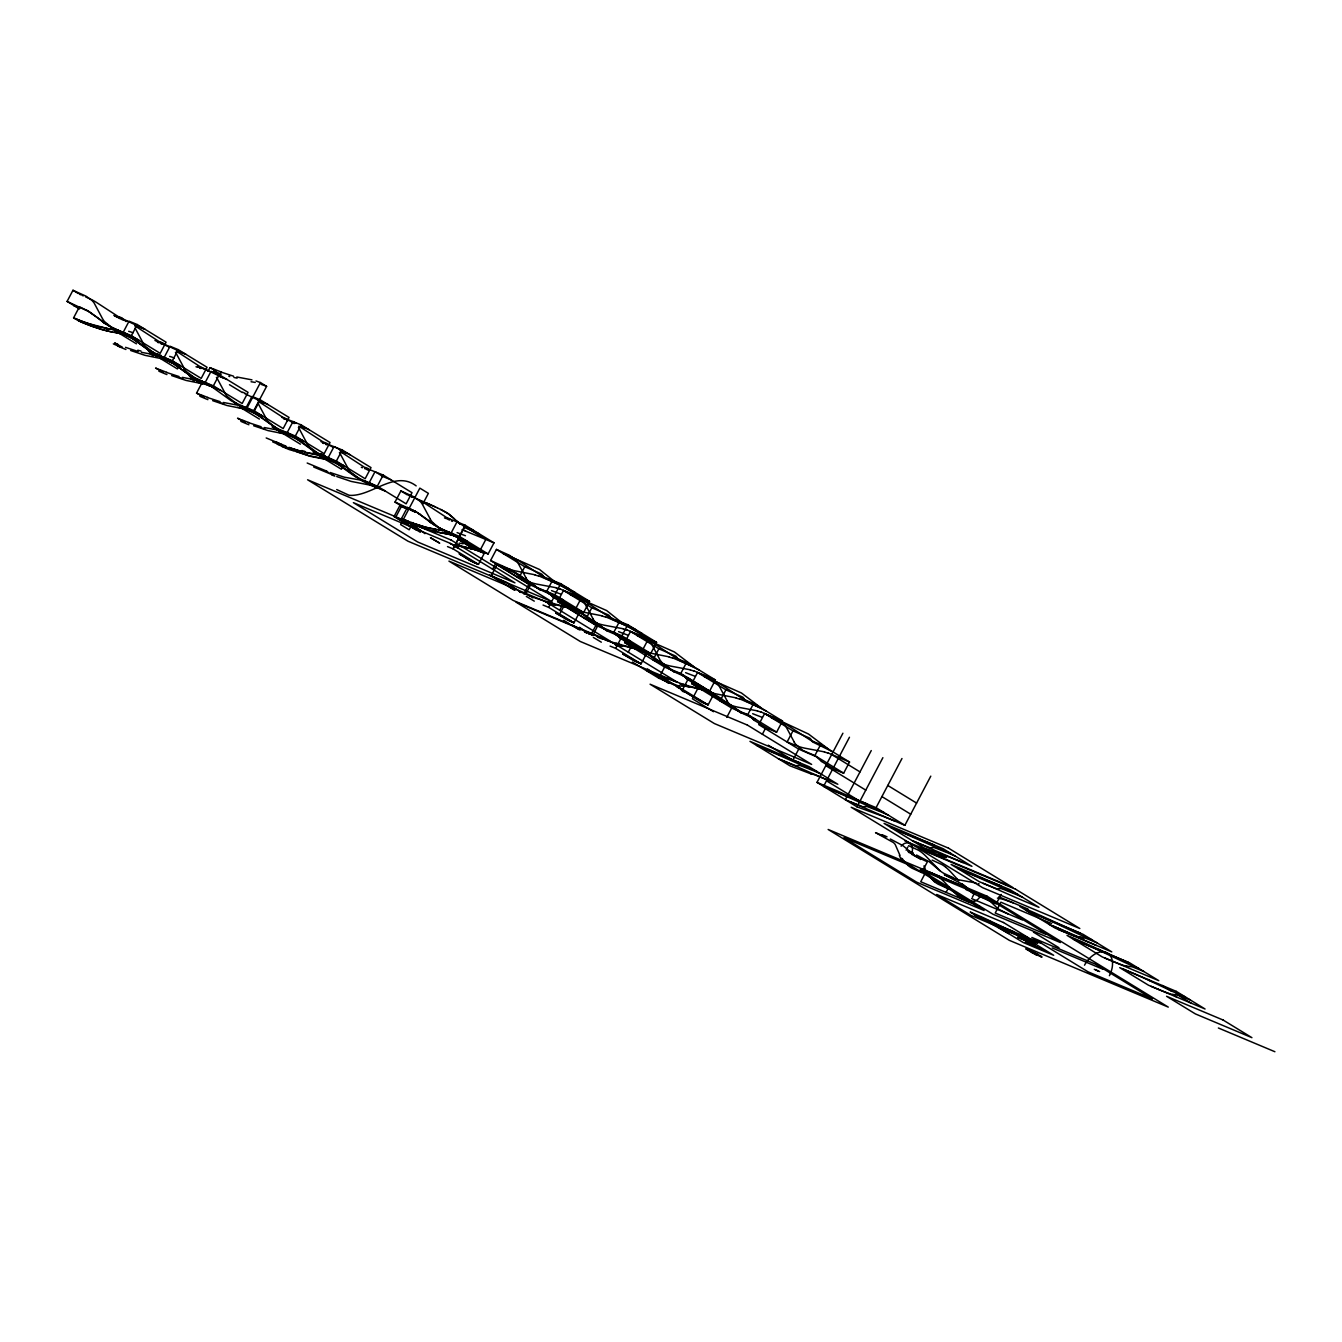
<?xml version="1.0" encoding="UTF-8"?>
<svg xmlns="http://www.w3.org/2000/svg" width="1342" height="1342" viewBox="0 0 1342 1342"><rect width="100%" height="100%" fill="white"/><g stroke="black" fill="none" stroke-linecap="round" stroke-linejoin="round"><path stroke-width="1.5" d="M79.497 308.995L67.1 301.396L72.971 290.275L86.022 296.163L91.927 300.423A32.309 20.734 -80.6 0 1 94.158 303.057L102.495 318.641A36.871 20.734 -85.8 0 0 104.408 321.51L111.923 327.633L124.018 332.799L121.954 332.011M79.262 321.208L73.592 317.869L79.43 306.798L86.71 310.304M123.212 332.296L129.067 321.174L137.253 324.546L166.072 342.193L160.201 353.315L131.382 335.685L123.212 332.296L139.199 340.465M131.382 335.685L137.253 324.546M164.194 357.391L170.065 346.253L178.234 349.641L207.054 367.272L201.199 378.394L172.38 360.763L164.194 357.391L180.197 365.544M172.38 360.763L178.234 349.641M179.375 365.209L177.412 368.916L159.715 358.079M204.336 397.333L196.553 393.122L201.35 384.03M208.077 371.281L209.989 367.641L213.428 369.067M205.192 382.47L211.046 371.348L219.232 374.72L248.052 392.35L242.181 403.489L213.361 385.842L205.192 382.47L219.937 390.119M213.361 385.842L219.232 374.72M246.173 407.549L252.044 396.427L260.214 399.799L289.033 417.446L283.179 428.568L254.359 410.937L246.173 407.549L260.935 415.198M212.64 400.654L227.033 405.519L243.724 408.857A109.658 71.025 -58.5 0 1 248.723 410.149L253.168 411.826L266.605 386.345L260.432 382.571L246.995 408.052L231.68 401.09L212.422 387.234M254.359 410.937L260.214 399.799M295.341 436.016L301.212 424.894L330.031 442.524L324.16 453.646L295.341 436.016L275.68 427.913L268.417 421.74M336.339 461.094L342.21 449.973L371.013 467.603L365.158 478.725L336.339 461.094L314.481 451.734L294.401 437.391M343.334 465.54L341.388 469.247L313.038 451.902L323.539 456.364M377.32 486.19L383.191 475.051L412.011 492.699L406.14 503.82L377.32 486.19L355.462 476.829L335.399 462.487M405.099 508.232L395.018 502.076L400.889 490.937L413.94 496.825L419.845 501.086A32.309 20.734 -80.6 0 1 422.076 503.736L430.413 519.304M415.852 529.838L394.062 516.519L399.933 505.397L414.007 510.899A83.288 39.287 -15.7 0 0 415.064 511.218M416.876 525.796L401.51 518.549L407.347 507.477L417.026 512.409M413.017 522.524L409.176 529.805L400.621 524.588L419.845 488.136L428.383 493.353L422.613 504.29M449.973 532.724L451.952 533.479L451.046 533.126L457.001 521.853L465.171 525.225L493.99 542.856L488.119 553.978L472.686 547.737A119.455 77.366 -58.5 0 1 471.092 547.016M448.798 532.086L459.316 536.347L465.171 525.225M466.446 558.289L470.891 560.956A113.449 73.474 -58.5 0 0 474.682 562.818L478.473 564.361L484.328 553.24L479.933 550.606L485.804 539.467L493.99 542.856M525.645 594.271L530.526 584.995L490.568 560.537L496.439 549.415L509.49 555.303L515.395 559.547M492.548 569.427L495.483 563.858L501.103 566.223M497.127 564.546L491.256 575.684L512.359 588.584M518.901 577.882L524.772 566.76L540.792 573.655A23.535 1.644 18.1 0 1 542.051 574.359L544.131 577.295M523.984 593.567L528.882 584.307L548.056 592.56L552.468 596.502M525.611 580.616L536.968 587.561L554.85 594.825L560.721 583.686L589.541 601.317L583.669 612.455L568.203 606.198A119.237 77.215 -58.5 0 1 566.609 605.46L553.877 597.676M543.04 605.057L548.61 607.339L554.481 596.217L559.715 598.364M591.453 634.85L592.828 635.454L597.576 626.026L557.618 601.568L563.489 590.446L572.48 594.321M559.597 610.442L562.516 604.89L568.152 607.255M560.268 612.992L564.177 605.577M504.173 567.532L516.771 573.47A66.412 31.604 61.7 0 1 519.539 575.097L538.662 588.953L554.481 596.217L579.878 611.7L574.007 622.822L570.216 621.279A113.449 73.474 -58.5 0 1 566.425 619.434L556.074 613.21M585.951 618.914L591.822 607.775L607.842 614.686A23.535 1.644 18.1 0 1 609.1 615.391L611.164 618.31M591.034 634.598L595.932 625.322L615.106 633.592L619.518 637.534M557.618 601.568L577.228 610.459A69.583 34.489 64.3 0 1 579.962 612.019L600.042 626.479L621.9 635.84L627.771 624.718L656.573 642.348L650.719 653.487L635.252 647.23A119.237 77.215 -58.5 0 1 633.642 646.492L620.927 638.708M610.09 646.089L615.659 648.371L621.531 637.249L626.211 639.161M686.567 678.566L683.061 675.127L664.625 667.058L624.667 642.6L630.522 631.461L639.53 635.353M628.291 652.178L631.226 646.609L635.202 648.287M615.995 634.967L646.928 652.732L641.057 663.854L637.265 662.311A113.449 73.474 -58.5 0 1 633.474 660.465L623.124 654.242M678.213 659.341L676.15 656.423A23.535 1.644 18.1 0 0 674.875 655.718L658.872 648.807L653 659.928L665.38 664.726A89.176 46.114 -21.8 0 0 670.832 666.135L690.493 669.843M632.384 662.042L658.754 678.18L664.625 667.058M659.71 662.663L669.49 668.836L680.763 673.499L686.618 662.361L715.437 679.991L709.582 691.13L702.302 688.261A119.237 77.215 -58.5 0 1 700.692 687.523L687.976 679.74M677.14 687.121L682.709 689.402L688.58 678.28L713.978 693.764L708.106 704.885L704.315 703.342A113.449 73.474 -58.5 0 1 700.524 701.48L686.165 692.623M753.617 719.597L750.094 716.158L731.675 708.073L691.717 683.632L697.572 672.493L710.623 678.381L716.527 682.642M745.884 701.111A35.311 2.919 24.3 0 1 744.944 700.239L743.2 697.454A23.535 1.644 18.1 0 0 741.925 696.75L725.921 689.838L720.05 700.96L732.43 705.741A89.176 46.114 -21.8 0 0 737.882 707.167L757.525 710.874M726.777 717.349L731.675 708.073M706.68 691.197L741.505 712.132L747.813 714.531L753.667 703.393L782.487 721.023L776.615 732.145L769.352 729.276A119.237 77.215 -58.5 0 1 767.741 728.555L755.026 720.771M773.629 717.4L764.621 713.525L758.75 724.646L798.725 749.104L816.238 756.687L820.314 760.293A36.1 3.992 25.3 0 0 821.472 761.551M762.39 734.225L765.309 728.672M812.313 741.405L810.249 738.486A23.535 1.644 18.1 0 0 808.974 737.781L792.971 730.87L787.1 741.992L799.48 746.773A89.176 46.114 -21.8 0 0 804.932 748.199L824.575 751.906M798.725 749.104L792.854 760.243L768.245 745.179M796.108 744.659L802.818 750.413L814.862 755.563L820.717 744.424L849.536 762.055L843.665 773.177L836.402 770.308A119.237 77.215 -58.5 0 1 834.791 769.587L822.059 761.803M895.114 821.187L882.18 815.986A35.462 2.65 27.8 0 0 880.436 815.416L856.968 806.827L817.01 782.369L842.91 733.218M849.469 737.244L823.569 786.378L869.415 806.576M871.26 750.564L845.343 799.715L855.559 804.026A179.442 13.454 27.8 0 1 863.661 807.515L880.117 814.779A205.041 15.366 27.8 0 0 887.649 818.033L904.877 825.296L930.794 776.146M856.968 806.827L882.885 757.676M817.01 782.369L836.871 790.79A93.353 6.995 27.8 0 1 839.807 792.082L852.271 797.668A75.773 5.687 27.8 0 0 855.072 798.893L876.074 807.666L901.975 758.515M906.152 850.241L907.897 846.919M926.433 870.924L920.729 881.744L971.44 903.049M946.076 892.396L948.928 886.995M972.296 897.328L974.929 892.346M1001.149 894.426L996.167 903.887L973.118 893.554A55.173 22.344 -8.2 0 1 971.39 892.313L964.462 885.703A47.255 19.14 -8.2 0 0 962.348 884.244L944.315 874.732L955.336 878.96A47.255 19.14 -8.2 0 0 958.775 879.832L974.359 882.684A55.173 22.344 -8.2 0 1 976.339 883.153M939.064 853.512L946.529 857.504L939.064 853.596M548.442 604.152L552.048 604.252M615.492 645.183L619.098 645.284M686.148 686.316L679.371 685.997M459.182 546.077L462.034 546.563M459.669 546.144L473.76 549.364M555.219 604.621L572.111 608.647A113.449 73.474 -58.5 0 1 576.137 610.073L579.878 611.7M622.252 645.636L639.161 649.679A113.449 73.474 -58.5 0 1 643.187 651.105L646.928 652.732M689.302 686.668L706.211 690.711A113.449 73.474 -58.5 0 1 710.22 692.137L713.978 693.764M1079.371 937.32L1084.94 938.024A29.155 2.181 27.8 0 1 1086.5 938.544L1096.8 942.738M1126.374 966.089L1131.96 966.794A29.155 2.181 27.8 0 1 1133.504 967.314L1143.82 971.507M1172.673 994.422L1178.242 995.11A29.155 2.181 27.8 0 1 1179.803 995.63L1190.102 999.84M109.205 328.874L95.785 326.039L81.074 320.939M108.048 328.673L87.113 323.221M108.87 328.807L113.03 329.562M435.764 529.302L431.252 528.496M109.759 328.975L115.546 330.082L113.751 329.696M437.693 529.637L440.964 530.224M129.738 336.406L125.678 334.93A107.93 69.901 -58.5 0 0 121.636 333.806L109.373 331.491M443.867 533.361L437.291 532.153M115.932 332.699L121.636 333.806A108.031 69.969 -58.5 0 1 125.729 334.946L129.57 336.339M441.803 532.992L430.195 530.442M443.799 533.344L449.553 534.485A107.93 69.901 -58.5 0 1 453.596 535.592L458.108 537.253L455.508 536.246M112.98 332.162L101.589 329.578M444.353 533.445L445.846 533.713M1083.732 937.706L1078.482 936.783A28.014 2.097 27.8 0 1 1076.519 936.095L1064.038 930.727A94.225 7.062 27.8 0 0 1059.123 928.58L1052.531 925.779M997.408 898.083L1000.545 898.704A55.173 22.344 -8.2 0 1 1003.481 899.425L1013.311 902.898M446.55 533.848L449.553 534.485A108.031 69.969 -58.5 0 1 453.646 535.609L456.683 536.699M441.484 530.325L443.464 530.744L426.907 527.557M430.665 528.362L424.609 526.953M161.728 358.7L145.053 355.345L130.644 350.497M326.525 459.534L310.17 456.314L295.743 451.466M141.38 352.292L156.528 355.16M236.796 376.985L251.944 379.853M182.361 377.37L197.526 380.256L217.672 389.163M223.359 402.466L238.524 405.334M264.34 427.544L279.505 430.413M305.339 452.623L320.503 455.508M319.681 455.005L302.688 451.751L289.469 447.674M107.528 331.105L92.229 326.391M435.462 531.768L419.157 526.685M466.06 547.402L470.891 548.593M426.588 527.473L415.819 524.168M556.393 587.779L536.75 584.089A89.176 46.114 -21.8 0 1 531.281 582.663L517.257 577.177M623.443 628.811L603.783 625.104A89.176 46.114 -21.8 0 1 598.331 623.695L584.307 618.209M535.24 574.846L515.093 570.836A83.288 39.287 -15.7 0 1 509.557 569.36L498.452 565.099M602.273 615.861L582.143 611.868A83.288 39.287 -15.7 0 1 576.59 610.392L565.502 606.131M669.322 656.892L649.192 652.883A83.288 39.287 -15.7 0 1 643.64 651.424L632.535 647.163M736.372 697.924L716.242 693.915A83.288 39.287 -15.7 0 1 710.69 692.438L699.585 688.194M474.665 549.616L458.075 545.171M702.336 689.587L687.708 685.695M233.575 376.196L220.927 372.036M138.159 351.503L125.511 347.343M179.14 376.582L166.492 372.422M220.138 401.677L207.49 397.517M261.12 426.756L248.471 422.596M302.118 451.835L290.308 447.993M553.609 603.632L569.109 607.775M620.658 644.663L636.158 648.807M472.686 549.063L473.575 549.314M424.273 526.869L411.34 522.508M474.397 549.532L475.403 549.834M550.019 602.625L535.978 598.247M617.068 643.657L604.974 639.933M684.118 684.688L647.129 671.067M474.917 549.683L484.328 553.24L458.93 537.756L450.207 534.166M978.234 883.657L979.14 883.925M475.638 549.901L476.544 550.17A113.449 73.474 -58.5 0 1 480.587 551.612L482.952 552.619M462.067 529.654L485.804 539.467L457.001 521.853L449.771 519.069M913.717 841.3L922.608 845.041A179.442 13.454 27.8 0 1 930.694 848.547L947.15 855.81A205.041 15.366 27.8 0 0 954.699 859.065L971.927 866.328L943.107 848.698L922.105 839.924A75.773 5.687 27.8 0 1 919.32 838.7L906.856 833.114A93.353 6.995 27.8 0 0 903.921 831.822L884.059 823.401L924.017 847.859L947.486 856.448A35.462 2.65 27.8 0 1 949.23 857.018L963.103 862.621M101.019 329.394L89.344 325.284M427.779 529.704L416.741 525.745A79.933 6.307 17.5 0 1 409.293 522.743L409.042 522.642M126.031 334.963L127.071 335.299A83.288 39.287 -15.7 0 0 132.623 336.775M332.028 460.725L319.597 455.911L339.241 464.835A66.412 31.52 61.6 0 1 341.12 466.026M115.798 329.595L123.43 332.581L109.507 326.324L94.661 315.622M119.589 331.189L122.256 332.128M256.003 380.96L260.432 382.571M160.587 356.284L164.563 357.71M201.568 381.363L205.544 382.789M242.566 406.441L246.391 407.817M283.548 431.52L287.993 433.147M323.724 456.112L326.391 457.035M324.546 456.615L328.975 458.226M262.126 384.718L266.605 386.345M207.708 385.12L211.952 386.664M372.489 485.955L383.913 490.451M161.09 356.452L164.412 357.643M603.028 639.278L597.408 637.198M1041.04 956.695L1036.326 954.732M178.956 365.024L166.71 360.025A109.658 71.025 -58.5 0 0 161.761 358.616M125.544 334.812L116.905 330.837M464.416 530.392L465.523 530.778M559.95 588.853L575.282 595.663L582.445 600.579A32.309 20.734 -80.6 0 1 584.659 603.229L593.013 618.796M626.999 629.884L642.332 636.695L649.478 641.61A32.309 20.734 -80.6 0 1 651.709 644.261M694.049 670.916L715.437 679.991M761.099 711.948L808.505 734.024L828.584 749.205M828.148 752.963L849.536 762.055M535.039 597.911L532.271 596.905M361.35 467.318L362.474 467.721M451.331 533.227L447.44 531.835L451.365 533.244M538.863 575.953L568.538 588.467M605.913 616.985L632.082 628.039M672.963 658.016L694.435 667.142L674.422 651.96L637.081 635.487M740.012 699.031L761.484 708.173L741.455 692.992L704.131 676.519M367.373 482.13L365.225 481.359A106.437 68.375 -80.1 0 0 359.874 479.95L344.206 477.165L330.115 472.501M228.811 376.23L229.784 376.582M163.892 358.935L168.069 360.394A83.288 39.287 -15.7 0 0 173.604 361.87M342.915 465.355L331.491 460.86A109.641 71.009 -58.5 0 0 326.542 459.467M85.536 322.65L84.211 322.147M161.325 356.284L148.073 349.926L130.241 336.909M202.323 381.38L191.067 376.246L177.865 366.718M448.262 531.885L438.247 527.44L432.376 522.088A36.871 20.734 -85.8 0 1 430.363 519.421M202.122 381.497L205.393 382.738M127.322 335.483L128.765 336.02M168.32 360.562L152.317 352.443M441.602 529.268L449.62 532.573M456.045 536.632L453.428 535.458M127.087 335.584L115.949 330.266M124.974 334.594L121.887 333.319L137.958 339.945M84.026 322.08L83.707 321.963A106.588 14.947 13.3 0 1 77.014 319.312L76.192 318.96M168.589 360.663L171.189 361.669M209.067 385.741L193.315 377.521M209.57 385.741L212.17 386.748M349.054 471.646L362.843 481.342L375.173 486.894M455.005 536.246L444.823 531.516M127.708 335.383L126.752 334.846L130.09 336.808M288.966 447.305L289.922 447.674M447.289 531.7L443.783 530.291M456.599 536.85L457.723 537.27M157.517 342.311L158.624 342.713M444.454 517.895L446.618 518.733M135.089 325.267L145.07 329.344M90.753 325.821L79.077 321.124M170.786 361.686L158.742 356.402L146.681 348.232M258.067 400.52L268.031 404.596M244.798 408.689L250.048 410.551A83.288 39.287 -15.7 0 0 254.41 411.759M340.046 450.677L347.058 453.512M171.642 375.575L186.035 380.423L202.726 383.778A109.658 71.025 -58.5 0 1 207.725 385.053M253.621 425.75L268.031 430.597L284.705 433.952A109.658 71.025 -58.5 0 1 289.704 435.227L294.15 436.905M334.175 461.816L323.556 457.203L313.223 450.526M294.619 450.828L309.012 455.676L325.703 459.031A109.658 71.025 -58.5 0 1 330.702 460.306L335.148 462M176.658 350.564L186.052 354.422M301.933 440.277L280.864 431.168L253.42 412.313M381.614 475.991L391.008 479.832M463.594 526.148L470.589 529M452.891 535.257L444.722 531.415M457.203 536.884L463.627 539.669M531.348 596.553L529.335 595.764M336.741 476.544L351.151 481.409L367.507 484.613A109.641 71.009 -58.5 0 1 372.506 485.905M218.243 375.877L227.05 379.501M165.016 357.895L150.908 351.654L136.867 341.64M206.014 382.973L190.698 376.012L171.441 362.139A69.583 34.489 64.3 0 0 168.673 360.361L165.871 359.035M300.222 426.051L309.029 429.675M686.634 662.378L679.404 659.593M753.684 703.393L746.454 700.625M782.487 721.023L773.378 717.416M820.734 744.424L813.504 741.656M80.939 320.889L76.863 319.245M408.857 521.552L404.781 519.908M162.818 358.532L160.604 357.643M286.031 446.165L266.186 437.945M463.728 527.121L479.362 533.915M327.113 471.31L307.184 463.024M79.748 307.922L73.659 305.422L79.446 307.855M300.893 426.286L305.523 428.199M243.707 408.27L241.409 407.331M283.565 432.896L291.029 435.647A83.288 39.287 -15.7 0 0 294.267 436.569M292.724 450.258L285.98 447.507M333.705 475.336L313.743 467.05M199.606 367.809L200.663 368.228M322.583 443.061L323.64 443.481M527.087 594.858L528.245 595.328M121.837 318.406L143.242 328.572M162.835 343.485L184.827 353.902M203.816 368.58L223.544 378.041M244.814 393.659L264.542 403.12M285.812 418.738L301.212 424.894M326.794 443.816L342.21 449.973M367.792 468.912L383.191 475.051M612.355 618.578L627.771 624.718M118.448 332.078L119.606 332.564M800.184 762.961L773.613 752.426A174.041 13.051 27.8 0 1 766.55 749.557L760.293 746.94M867.234 803.992L840.662 793.441A174.041 13.051 27.8 0 1 833.583 790.572L826.152 787.469M934.284 845.024L907.712 834.472A174.041 13.051 27.8 0 1 900.633 831.604L894.393 829.004M944.533 850.828L950.958 853.495M1001.333 886.039L974.762 875.504A174.041 13.051 27.8 0 1 967.683 872.636L960.235 869.532M1065.296 932.354L1057.815 929.234M1112.317 961.124L1104.818 958.003M1158.599 989.457L1151.101 986.336M1040.637 956.544L1042.046 957.081L1040.453 955.974M118.012 344.391L114.573 342.948L122.357 347.159M158.993 369.469L155.571 368.043L163.338 372.237M199.992 394.548L196.553 393.122M240.973 419.643L237.551 418.201L245.318 422.411M281.971 444.722L278.532 443.296M591.486 634.8L592.862 635.37M199.22 381.749L200.428 382.252M463.091 539.45L458.981 537.756L453.076 548.878L447.507 546.597M548.962 593.936L561.426 599.086M683.044 675.999L688.614 678.28L673.617 671.537L653.638 657.228A66.412 31.604 61.7 0 0 650.853 655.466L638.272 649.578M750.094 717.031L755.663 719.312L740.667 712.552L720.688 698.259A66.412 31.604 61.7 0 0 717.903 696.481L705.322 690.61M972.715 891.692L973.738 892.111M76.427 319.06L75.102 318.507M75.974 318.876L73.592 317.869M80.788 321.845L81.359 322.08A79.933 6.307 17.5 0 0 88.79 325.083M258.671 414.242L239.882 406.089M286.316 447.49L272.745 441.954M469.482 528.53L463.963 526.249M403.221 519.253L404.932 519.975A106.588 14.947 13.3 0 0 411.625 522.625M589.994 634.179L588.35 633.491L589.977 634.212M663.25 680.058L677.626 685.628A39.69 13.906 48.7 0 0 679.404 686.047M816.859 771.432L810.434 768.765A151.009 11.323 27.8 0 0 802.331 765.527L756.519 745.364M883.908 812.464L877.483 809.796A151.009 11.323 27.8 0 0 869.381 806.559M1018.008 894.527L1011.583 891.86A151.009 11.323 27.8 0 0 1003.464 888.622L957.651 868.442M299.652 439.337L287.171 432.644L293.042 421.505L296.163 423.418M341.187 464.634L328.153 457.723L334.024 446.601L350.027 454.753M285.729 447.255L283.464 446.299M382.185 489.729L369.151 482.801L375.022 471.679L382.822 476.46M470.035 528.765L472.988 530.006M463.091 539.45L467.117 541.128M464.164 539.887L465.892 540.608M565.569 587.226L555.974 582.663L539.551 569.494L502.998 553.424M402.818 519.086L401.51 518.549M519.505 591.721L521.3 592.476M628.475 640.117L607.423 631.008L586.588 616.196M849.637 801.51L861.514 806.324A23.904 1.795 27.8 0 0 862.94 806.727L866.664 806.508A34.858 2.617 27.8 0 1 868.14 806.877L880.822 811.893A90.702 6.794 27.8 0 1 888.421 815.231M927.574 871.411L968.018 888.404M1045.384 950.773L1027.167 943.124M79.53 294.284L80.839 294.837M67.1 301.396L89.092 311.73M154.951 340.449L169.159 346.991M216.045 371.13L209.989 367.641M156.964 356.133L155.638 355.58L157.702 356.452M219.35 389.868L221.178 390.623M198.683 381.531L200.612 382.336M260.348 414.946L262.176 415.718M301.329 440.025L303.158 440.797M278.616 430.832L279.941 431.386M342.327 465.12L344.156 465.875M411.323 496.59L412.984 497.278M415.869 498.503L414.51 497.916L415.517 498.419M408.773 495.517L410.031 496.037M417.11 499.023L426.907 503.2M383.309 490.199L385.137 490.971M395.018 502.076L414.561 510.967M405.569 507.762L401.577 506.085L395.722 517.207L420.331 532.271M504.307 553.978L513.852 558.171A118.884 49.084 -9.1 0 1 519.723 561.308M560.721 583.686L545.305 577.546A114.858 65.657 -36.8 0 1 542.973 576.305M394.062 516.519L397.752 518.062M397.584 517.995L411.474 524.286L422.931 532.187M589.541 601.317L572.246 594.321M490.568 560.537L510.178 569.444M570.031 594.456L606.601 610.526L623.845 624.248L635.588 629.499M560.268 598.599L562.667 599.606M656.573 642.348L639.295 635.353M513.047 589.004L515.395 589.994M627.888 639.866L629.717 640.62M624.667 642.6L644.277 651.491M578.436 629.348L580.08 630.035M691.717 683.632L711.327 692.522M772.506 718.087L782.05 722.298M771.18 717.534L783.577 723.673A32.309 20.734 -80.6 0 1 785.808 726.324M658.754 678.18L677.291 686.248M782.084 760.277L788.509 762.994A179.442 13.454 27.8 0 1 796.611 766.483L813.067 773.747M778.293 758.683L794.464 765.292A23.904 1.795 27.8 0 0 795.89 765.712L799.631 765.477A34.858 2.617 27.8 0 1 801.09 765.846L813.772 770.862A90.702 6.794 27.8 0 1 821.371 774.2M828.819 780.474L820.599 777.001A205.041 15.366 27.8 0 1 813.067 773.747M890.618 827.41L936.464 847.607A151.009 11.323 27.8 0 1 944.55 850.845M912.392 840.746L928.563 847.339A23.904 1.795 27.8 0 0 929.989 847.758L933.713 847.523A34.858 2.617 27.8 0 1 935.189 847.909L947.871 852.925A90.702 6.794 27.8 0 1 955.47 856.246M904.877 840.88L944.298 857.437L942.805 855.508M908.551 845.678L918.247 850.107A66.714 43.212 -58.5 0 1 922.004 852.656L923.833 854.217A147.855 95.752 -58.5 0 1 926.852 857.186L940.105 870.841A66.865 43.313 -58.5 0 0 943.879 873.374L953.558 877.802M932.136 860.105L941.816 864.533A66.714 43.212 -58.5 0 1 945.59 867.083M983.233 883.372L989.641 886.072A179.442 13.454 27.8 0 1 997.743 889.578L1014.2 896.842A205.041 15.366 27.8 0 0 1021.732 900.096L1038.976 907.343L1010.157 889.729L989.155 880.956A75.773 5.687 27.8 0 1 986.37 879.731L973.906 874.145A93.353 6.995 27.8 0 0 970.971 872.854L951.092 864.433L979.442 881.778L995.613 888.37A23.904 1.795 27.8 0 0 997.039 888.79L1000.763 888.555A34.858 2.617 27.8 0 1 1002.239 888.924L1014.921 893.957A90.702 6.794 27.8 0 1 1022.52 897.278M908.484 852.271L914.053 854.602M998.817 896.808L1028.056 909.088M1028.995 911.604L1036.712 914.875A120.981 9.075 27.8 0 1 1059.039 924.873L1076.385 933.059A47.574 3.573 27.8 0 0 1080.864 935.089L1092.187 939.92M1080.411 933.193L1072.661 929.922A107.511 8.069 27.8 0 1 1066.94 927.423L1066.034 927.037A175.953 13.185 27.8 0 1 1062.243 925.326L1036.141 913.499A90.166 6.76 27.8 0 0 1031.126 911.302L1019.987 906.588L1055.248 928.161L1111.78 951.897L1082.96 934.267L1026.445 910.53M1051.625 923.514L1000.914 902.21L995.21 913.03L1045.921 934.334M1048.807 924.219L1060.096 929.033A49.637 3.724 27.8 0 1 1064.558 931.046L1081.333 938.863A63.728 4.781 27.8 0 0 1084.571 940.339L1096.33 945.422M966.123 889.696L975.416 893.587M978.469 895.634L980.683 896.573M1078.263 941.329L1083.732 943.644M1126.257 961.476L1119.681 958.691A107.511 8.069 27.8 0 1 1113.944 956.192L1113.055 955.806A175.953 13.185 27.8 0 1 1109.247 954.095L1083.145 942.269A90.166 6.76 27.8 0 0 1078.146 940.071L1067.007 935.357L1102.252 956.93L1158.783 980.667L1129.981 963.036L1073.449 939.299M1076.016 940.373L1077.173 940.859M1127.414 961.962L1128.656 962.482M1139.19 968.689L1127.884 963.858A47.574 3.573 27.8 0 1 1123.388 961.828L1106.076 953.676A120.981 9.075 27.8 0 0 1083.799 943.678M947.855 888.622L938.175 884.193A66.563 43.112 -58.5 0 1 934.418 881.644L922.357 869.264M971.625 898.603L1022.352 919.907M973.101 903.686L980.18 906.655M1122.298 968.706L1130.014 971.96A120.981 9.075 27.8 0 1 1152.342 981.975M1185.489 997.005L1174.166 992.191A47.574 3.573 27.8 0 1 1169.687 990.161L1152.375 981.992M1028.475 937.957L977.764 916.653L970.182 912.023L981.27 916.771A36.536 2.734 27.8 0 1 984.776 918.381L1000.83 926.047A42.927 3.221 27.8 0 0 1003.833 927.439L1013.73 931.767M1052.245 947.938L1102.956 969.243M1031.075 939.165L1041.107 943.376M1035.756 944.885L1017.538 937.236L1025.724 940.574A28.601 2.147 27.8 0 0 1030.17 942.537L1030.455 942.654M1094.284 969.31L1099.635 971.558M1025.271 941.967L1028.039 943.141A25.146 1.879 27.8 0 1 1032.032 944.936L1035.269 946.446A31.94 2.399 27.8 0 0 1039.53 948.308L1040.084 948.542M1218.368 1027.989L1274.9 1051.725M82.097 295.374L83.305 295.877M118.633 332.179L120.428 332.933M197.995 366.383L204.94 369.402M195.848 379.081L190.078 376.649L202.474 384.231M241.61 407.431L243.405 408.186M320.973 441.635L327.918 444.655M282.592 432.51L298.26 439.757M405.452 507.712L407.364 508.517M399.295 518.717L409.377 523.162M572.615 595.546L580.901 599.203M501.002 566.173L502.915 566.978M639.664 636.561L647.951 640.235M568.052 607.205L569.947 608.01M706.714 677.593L715.001 681.266A118.884 49.084 -9.1 0 1 720.872 684.403M635.085 648.236L636.997 649.042M704.047 690.073L698.276 687.641L692.405 698.763L713.508 711.679M651.642 672.946L666.957 679.941L681.518 689.62M1008.328 914.019L999.304 909.574A55.173 22.344 -8.2 0 1 997.576 908.333L990.648 901.723A47.255 19.14 -8.2 0 0 988.534 900.281L987.93 899.928M161.426 358.012L175.282 364.504M279.522 429.977L272.057 426.823L279.136 431.151M407.129 508.417L409.042 509.239M502.663 566.878L504.592 567.7M569.713 607.909L571.642 608.731M519.505 591.721L521.283 592.476M698.997 669.926L679.371 660.298M636.762 648.941L638.691 649.763M766.047 710.958L746.42 701.329M703.812 689.973L705.724 690.794M833.08 751.99L813.47 742.361M907.746 851.197L908.584 851.549M928.647 871.864L936.112 875.353A66.714 43.212 -58.5 0 1 939.886 877.903L941.698 879.463A147.855 95.752 -58.5 0 1 944.718 882.432L957.987 896.087A66.714 43.212 -58.5 0 0 961.744 898.62L969.226 902.109M118.683 318.071L120.713 318.943M364.621 468.576L365.661 469.012M411.222 496.557L412.38 497.043M158.121 355.395L149.079 351.57L156.158 355.898M281.904 417.379L289.721 420.918M909.406 851.902L911.772 852.925M981.707 896.993L984.391 898.184M1036.695 954.967L1035.252 954.246M122.105 333.655L134.301 339.425M245.083 408.907L257.261 414.678M571.222 608.547L583.82 614.502M911.906 854.468L919.555 858.544A32.074 17.496 -26.5 0 1 920.545 859.484M426.689 503.099L435.227 506.857M885.586 836.905L875.538 832.627L893.369 842.524A32.074 17.496 -26.5 0 1 895.215 844.504L899.945 855.29M117.123 330.317L119.975 331.558M427.544 503.468L431.235 505.078M463.896 526.215L464.852 526.618L453.076 548.878L478.473 564.361L475.236 562.919M410.618 509.91L414.762 511.738M85.536 296.834L90.384 299.048A118.884 49.033 -9 0 1 96.154 302.218L119.371 317.299M409.998 509.641L415.164 512.007M505.531 568.119L514.439 572.548L525.225 580.163M572.581 609.134L581.489 613.579L607.238 631.059M639.631 650.165L648.538 654.611L674.288 672.09M166.324 359.975L171.742 362.525M432.208 505.498L433.181 505.934M160.704 343.586L161.694 344.022M125.477 334.963L130.761 337.446M283.665 418.838L284.672 419.274M447.641 519.169L449.587 520.059M412.413 510.547L413.604 511.084M1036.41 954.833L1034.632 953.944M434.154 506.37L437.14 507.712M476.46 563.455L470.119 560.369M324.932 456.968L326.223 457.555M413.755 511.151L415.248 511.839M890.35 839.018L902.914 845.645L913.919 854.804M916.536 855.039L929.1 861.681L940.105 870.841M437.056 507.679L447.238 512.912L454.452 518.951M574.913 592.376L545.288 578.251M641.962 633.407L612.321 619.283M325.653 444.37L326.626 444.806M366.651 469.448L368.547 470.337M474.833 562.734L459.048 553.81M416.473 498.855L418.301 499.71A118.884 49.084 -9.1 0 1 424.189 502.847M124.403 319.916L113.953 315.353L117.492 317.517M121.669 319.396L123.514 320.268M114.288 328.79L105.448 323.774M155.269 353.869L145.439 346.504M196.268 378.964L186.437 371.583M237.249 404.043L227.419 396.662M278.247 429.121L271.285 424.726M319.228 454.217L309.398 446.836M360.226 479.295L350.396 471.914A36.871 20.734 -85.8 0 1 348.383 469.247M442.206 529.469L438.297 527.356M537.739 587.93L527.909 580.549M604.789 628.962L594.959 621.581M671.839 669.993L662.009 662.612A36.871 20.734 -85.8 0 1 659.996 659.945L651.709 644.261M738.888 711.008L729.058 703.644A36.871 20.734 -85.8 0 1 727.045 700.96M985.196 898.536L987.309 899.593M204.454 382.873L205.611 383.426M327.431 458.125L329.662 459.216M123.984 333.521L125.494 334.259M440.73 509.39L449.251 514.338L460.021 523.9M472.669 547.737A119.237 77.215 -58.5 0 1 471.059 546.999L468.878 545.892M286.567 420.163L287.473 420.616M529.218 595.999L530.207 596.485M125.276 321.141L126.131 321.543M160.352 342.378L137.152 327.297A118.884 49.033 -9 0 0 134.737 325.888M201.35 367.473L178.15 352.376M242.332 392.552L229.482 384.718M283.33 417.63L260.13 402.55A118.884 49.084 -9.1 0 0 258.62 401.543M324.328 442.726L301.128 427.628A118.884 49.033 -9 0 0 298.696 426.219M365.309 467.804L342.109 452.724M447.289 517.978L424.089 502.881M451.449 520.948L452.338 521.384M542.839 576.439L519.639 561.359M471.059 546.999L465.322 543.896M609.889 617.471L586.689 602.373A118.884 49.084 -9.1 0 0 581.002 599.169M676.922 658.503L653.722 643.405A118.884 49.084 -9.1 0 0 648.052 640.184M743.971 699.518L720.771 684.437M811.021 740.549L787.821 725.468M123.632 333.252L125.745 334.326M246.593 408.505L248.723 409.578M206.383 370.09L207.742 370.761M329.36 445.343L330.702 445.997M1035.118 954.229L1033.206 953.239M540.189 590.027L512.912 571.105M534.284 601.149L526.299 596.418M741.338 713.105L726.357 703.242M601.333 642.181L593.349 637.433M668.383 683.212L647.398 668.92M165.703 358.868L171.071 361.904M288.681 434.12L290.711 435.194M441.183 529.05L423.804 517.224M469.214 546.077L470.153 546.546M1008.58 933.546L984.491 919.891M1035.856 953.273L1025.791 948.794L1038.289 954.598M125.762 320.587L127.004 321.241M410.098 523.548L421.203 530.895M1033.608 953.407L1032.468 952.837M207.725 384.483L209.688 385.557M330.702 459.736L331.692 460.272M468.593 545.741L459.484 540.071M532.019 597.408L532.858 597.878M917.693 857.353L927.389 861.782L921.686 872.602L911.99 868.173A66.563 43.112 -58.5 0 1 908.232 865.624L901.589 858.259M249.713 410.098L250.669 410.635A69.583 34.489 64.3 0 1 253.403 412.195M470.287 560.637L459.685 554.196M1032.652 952.887L1026.848 949.448M290.962 421.589L292.137 422.244M331.96 446.668L333.118 447.322M438.247 527.473L433.516 524.537M1037.131 953.961L1040.788 956.125M1032.35 952.719L1031.176 952.082M128.849 336.07L129.771 336.624M197.509 380.189L188.534 373.982M416.171 485.888C395.638 470.254 373.596 494.661 352.09 495.383A12.33 7.7 -11.3 0 1 348.937 495.198L336.708 489.562M548.61 607.339L574.007 622.822L555.622 612.908M615.659 648.371L641.057 663.854L622.654 653.94M682.709 689.402L708.106 704.885L684.554 691.667M887.767 785.456L916.586 803.086M72.971 290.275L78.272 293.529M197.576 366.534L200.864 368.53M400.889 490.937L407.448 494.963M496.439 549.415L524.772 566.76M563.489 590.446L591.822 607.775M630.522 631.461L658.872 648.807M697.572 672.493L725.921 689.838M764.621 713.525L792.971 730.87M831.671 754.556L860.004 771.902M459.316 536.347L488.119 553.978M554.85 594.825L583.669 612.455M621.9 635.84L650.719 653.487M451.13 532.975L479.933 550.606M680.763 673.483L709.582 691.13M747.813 714.514L776.615 732.145M814.846 755.546L843.665 773.177M881.895 796.578L910.715 814.208M407.347 507.477L412.262 510.48M116.939 331.91L136.431 343.82M239.916 407.163L259.409 419.073M282.676 433.315L300.39 444.168M825.8 765.678L865.775 790.136M399.933 505.397L403.456 507.544M495.483 563.858L528.882 584.307M562.516 604.89L595.932 625.322M876.074 807.666L904.877 825.296M276.301 441.921L286.567 448.211M1162.306 985.514L1171.532 991.151M1176.146 993.969L1191.126 1003.128M572.38 625.305L577.647 628.542M826.504 780.826L859.903 801.258M514.221 590.044L489.612 574.98L506.404 582.411L519.32 591.285M563.69 620.323L568.958 623.544M572.48 625.691L577.748 628.928M1098.763 949.364L1101.715 951.176M1147.997 979.492L1150.463 981.002M1173.73 995.244L1176.817 997.123M1095.827 969.746L1098.075 971.122M1033.474 932.153L1058.939 947.737M1028.173 950.002L1030.404 951.059M464.668 543.493L457.79 538.796L459.601 540.155M171.239 362.005L177.496 366.517M89.26 311.83L94.259 315.303M135.576 340.18L138.914 342.428L137.069 341.12M678.784 687.104L683.749 690.862M177.245 365.695L180.348 367.825M236.427 403.976L233.827 402.231M714.061 694.2L725.938 703.091M647.012 653.168L658.888 662.059M417.379 512.644L423.435 517.022M342.025 466.53L342.915 467.133M178.05 366.198L180.734 368.043M130.442 337.06L136.498 341.438M89.444 311.981L95.517 316.36M433.701 524.655L430.262 522.239M105.783 323.992L104.441 323.087M420.113 514.472L417.177 512.493A69.583 34.489 64.3 0 0 414.628 510.866M418.872 513.6L419.744 514.204M90.937 312.921L91.81 313.525M105.213 323.607L104.039 322.785M293.21 422.915L294.233 423.602M301.933 442.055L306.328 445.242M260.935 416.959L263.602 418.838M430.765 537.941L439.723 543.158L430.413 537.689M104.122 322.852L95.886 316.561M419.878 514.305L422.176 515.982M579.509 627.301L587.209 632.938M343.82 467.737L348.199 470.975M103.804 322.634L102.462 321.661M431.285 522.994L430.396 522.34M460.44 524.202L456.163 520.629M139.35 342.747L140.625 343.602M430.195 522.189L424.206 517.542M423.787 532.824L424.911 533.663M264.475 419.492L265.347 420.147M458.947 539.685L457.807 538.796M147.821 349.222L146.597 348.283M311.495 449.235L312.35 449.889M422.579 516.284L424.273 517.677M183.368 369.989L185.917 372.07L185.095 371.315M182.948 369.771L184.223 370.744M144.097 346.236L141.497 344.24L142.806 345.347M269.658 423.485L270.514 424.139M307.201 445.896L310.639 448.563M266.219 420.818L268.786 422.814M143.242 345.666L144.08 346.32M144.97 346.89L145.825 347.561L144.919 346.974M945.59 867.083L947.402 868.643A147.855 95.752 -58.5 0 1 950.421 871.612L958.842 880.738M934.401 881.66L927.775 874.279M961.862 883.707L963.69 885.267A66.714 43.212 -58.5 0 0 966.794 887.431M785.808 726.324L794.145 741.891M517.609 562.214L525.963 577.781M258.1 403.405L266.454 418.972M135.139 328.153L143.493 343.72M727.112 700.86L718.758 685.292A32.309 20.734 -80.6 0 0 716.527 682.625M348.434 469.146L340.096 453.579A32.309 20.734 -80.6 0 0 339.392 452.623M225.473 393.894L217.119 378.327A32.309 20.734 -80.6 0 0 216.414 377.37M184.475 368.798L176.121 353.248A32.309 20.734 -80.6 0 0 175.433 352.292M926.114 871.31L923.967 865.892M134.284 339.341A66.412 31.604 61.7 0 1 137.052 341.036M125.913 349.49A79.815 6.962 17.1 0 1 117.861 346.085M157.131 353.902A107.914 69.415 -60.8 0 1 161.023 355.412M140.994 351.05A116.939 64.668 52 0 1 137.807 350.195M120.612 346.957A106.655 16.087 12.7 0 1 113.315 343.871M127.708 335.5A69.583 34.355 64.1 0 1 130.442 337.178M145.406 346.588A36.871 20.734 -85.8 0 1 143.426 343.82M163.17 343.116A114.858 65.506 -36.5 0 1 160.671 342.059M153.139 355.747A96.356 38.432 60.3 0 1 150.069 353.802M149.516 351.587A92.279 30.547 55.3 0 1 148.274 350.681M128.664 331.323A64.248 29.692 58.4 0 1 132.992 332.799M194.12 380.843A96.356 38.432 60.3 0 1 191.05 378.88M190.514 376.666A92.279 30.547 55.3 0 1 189.256 375.76M169.662 356.402A64.248 29.692 58.4 0 1 174.326 358.029M175.299 364.571A66.412 31.52 61.6 0 1 178.067 366.265M167.045 372.472A106.655 14.963 13.3 0 1 159.547 369.536M182.713 378.528A116.939 66.295 53.7 0 1 179.476 377.807M196.637 382.168A107.914 67.419 -52.3 0 1 200.797 382.873M166.911 374.569A79.815 6.962 17.1 0 1 158.859 371.164M186.387 371.684A36.871 20.734 -85.8 0 1 184.424 368.916M203.967 368.413A114.858 65.657 -36.8 0 1 201.485 367.322M176.641 351.386A118.884 49.084 -9.1 0 1 178.251 352.342M196.016 366.769A74.296 41.501 -21.8 0 1 197.19 367.154M118.817 332.699A107.914 67.419 -52.3 0 0 114.657 331.994A107.779 67.335 -52.3 0 1 118.767 332.665M108.417 330.015A118.717 49.067 37.2 0 1 106.588 329.595M86.693 310.187A69.583 34.489 64.3 0 1 89.444 311.864M122.189 318.037A114.858 65.506 -36.5 0 1 119.673 316.964M208.044 397.551A106.655 14.963 13.3 0 1 200.545 394.615M223.711 403.623A116.939 66.295 53.7 0 1 220.474 402.885M237.635 407.247A107.914 67.419 -52.3 0 1 241.795 407.951M207.893 399.648A79.815 6.962 17.1 0 1 199.857 396.259M221.464 372.07A106.655 14.963 13.3 0 1 213.982 369.134M237.148 378.142A116.939 66.295 53.7 0 1 233.894 377.404M251.071 381.765A107.914 67.419 -52.3 0 1 255.232 382.47M261.136 384.349A109.658 71.025 -58.5 0 1 261.64 384.5M221.329 374.166A79.815 6.962 17.1 0 1 213.831 371.013M210.61 385.976A69.583 34.489 64.3 0 1 212.422 387.117M227.385 396.762A36.871 20.734 -85.8 0 1 225.406 393.994M245.15 393.273A114.858 65.506 -36.5 0 1 242.65 392.216M249.025 422.646A106.655 14.963 13.3 0 1 241.543 419.694M264.693 428.702A116.939 66.295 53.7 0 1 261.455 427.981M278.616 432.325A107.914 67.419 -52.3 0 1 282.776 433.047M248.891 424.743A79.815 6.962 17.1 0 1 240.839 421.338M268.366 421.841A36.871 20.734 -85.8 0 1 266.404 419.073M285.947 418.587A114.858 65.657 -36.8 0 1 283.464 417.496M257.261 414.594A66.412 31.604 61.7 0 1 260.029 416.288M320.268 453.73A107.914 69.415 -60.8 0 1 324.16 455.257M286.936 447.138A114.573 16.876 12.9 0 1 284.018 445.98M293.864 451.063A83.321 7.029 17.2 0 1 290.845 449.838M334.863 476.142A83.321 7.029 17.2 0 1 331.826 474.934M328.069 472.116A90.283 8.908 16.2 0 1 325.083 470.925M298.276 439.824A66.412 31.52 61.6 0 1 301.027 441.518M291.65 435.613A69.583 34.489 64.3 0 1 294.401 437.274M332.648 460.692A69.583 34.489 64.3 0 1 335.383 462.369M289.872 449.822A79.815 6.962 17.1 0 1 281.837 446.416M321.09 454.233A107.914 69.415 -60.8 0 1 324.982 455.76M304.97 451.382A116.939 64.668 52 0 1 301.765 450.543M284.588 447.289A106.655 16.087 12.7 0 1 277.274 444.202M309.365 446.936A36.871 20.734 -85.8 0 1 307.385 444.168L299.098 428.484A32.309 20.734 -80.6 0 0 298.394 427.544M327.129 443.447A114.858 65.506 -36.5 0 1 324.63 442.39M336.389 461.933A83.288 39.287 -15.7 0 1 333.084 461.044M340.499 451.751A118.884 49.033 -9 0 1 342.093 452.724M368.127 468.526A114.858 65.506 -36.5 0 1 365.628 467.469M446.735 533.378A107.914 67.419 -52.3 0 0 442.575 532.673A107.779 67.335 -52.3 0 1 446.685 533.328M436.351 530.677A118.717 49.067 37.2 0 1 434.523 530.258M459.216 545.657A40.562 2.785 18.2 0 1 455.525 544.634M457.706 548.09A153.089 25.834 41.8 0 1 454.686 546.127M458.729 546.882A149.801 24.441 10.5 0 1 450.375 543.711M459.199 543.141A156.125 54.032 39.1 0 1 463.175 543.795M456.867 544.835A65.607 19.291 34 0 1 457.572 544.886M457.354 545.338A64.835 19.006 33.9 0 1 458.142 545.406M465.456 535.726A145.087 23.67 10.5 0 1 457.102 532.589M449.905 518.918A114.858 65.657 -36.8 0 1 447.423 517.827M980.281 896.037A8.505 6.458 -67.2 0 1 970.518 900.7M968.941 889.813A8.505 6.458 -67.2 0 1 969.243 889.276M908.433 850.811A66.865 5.62 28.3 0 1 913.214 852.858M926.986 874.464A67.184 37.928 -4.2 0 1 925.544 871.411M900.801 858.444A67.184 37.928 -4.2 0 1 899.358 855.374M917.693 857.353A66.865 43.313 -58.5 0 1 913.919 854.82M882.248 834.791A66.865 5.62 28.3 0 1 887.028 836.838M901.136 846.198A8.505 6.458 -67.2 0 1 910.044 843.85A8.505 6.458 -67.2 0 1 911.503 853.931M902.579 859.014A8.505 6.458 -67.2 0 1 901.74 858.612M1084.504 965.2A20.734 13.42 -58.5 0 1 1106.412 952.501A20.734 13.42 -58.5 0 1 1109.415 975.668M623.292 628.979A77.433 45.443 -27.9 0 1 626.865 630.019M618.159 644.428A65.104 19.509 34.6 0 1 621.212 644.63M622.134 646.341A145.087 23.67 10.5 0 1 612.657 642.751M620.34 638.473A36.1 3.992 25.3 0 1 619.081 637.349M619.484 644.16A40.562 2.499 18 0 1 616.028 643.187M611.784 619.048A35.311 2.919 24.3 0 1 610.845 618.176M594.925 621.682A36.871 20.734 -85.8 0 1 592.946 618.914M612.506 618.41A114.858 65.657 -36.8 0 1 610.006 617.32M602.088 616.062A74.296 41.501 -21.8 0 1 605.728 617.152M583.804 614.435A66.412 31.604 61.7 0 1 586.588 616.112M628.056 635.219A145.087 23.67 10.5 0 1 618.561 631.629M695.106 676.251A145.087 23.67 10.5 0 1 685.611 672.661M644.261 651.39A69.583 34.489 64.3 0 1 647.012 653.051M669.138 657.094A74.296 41.501 -21.8 0 1 672.778 658.184M679.555 659.442A114.858 65.657 -36.8 0 1 677.056 658.352M1079.824 937.588A80.554 6.039 27.8 0 1 1065.112 932.237M1173.126 994.674A80.554 6.039 27.8 0 1 1158.398 989.339M1126.844 966.357A80.554 6.039 27.8 0 1 1112.115 961.006M812.933 742.143A35.311 2.919 24.3 0 1 811.994 741.27M824.441 752.057A77.433 45.443 -27.9 0 1 828.014 753.114M813.638 741.505A114.858 65.657 -36.8 0 1 811.155 740.415M782.151 722.248A118.884 49.084 -9.1 0 1 787.922 725.435M796.074 744.76A36.871 20.734 -85.8 0 1 794.095 741.992M746.588 700.474A114.858 65.657 -36.8 0 1 744.105 699.383M757.391 711.042A77.433 45.443 -27.9 0 1 760.964 712.082M736.188 698.125A74.296 41.501 -21.8 0 1 739.828 699.199M711.31 692.422A69.583 34.489 64.3 0 1 714.061 694.082M762.155 717.282A145.087 23.67 10.5 0 1 752.661 713.692M754.439 720.52A36.1 3.992 25.3 0 1 753.164 719.396M678.834 660.079A35.311 2.919 24.3 0 1 677.895 659.207M686.534 685.192A40.562 2.499 18 0 1 683.061 684.219M683.397 691.784A65.104 10.065 21.2 0 1 681.333 690.09M677.442 686.248A39.69 8.555 7.8 0 1 678.918 687.104M687.389 679.505A36.1 3.992 25.3 0 1 686.114 678.364M685.057 692.17A40.411 4.345 38.3 0 1 681.954 690.107M689.184 687.372A145.087 23.67 10.5 0 1 679.706 683.783M685.208 685.46A65.104 19.509 34.6 0 1 688.261 685.661M690.342 670.01A77.433 45.443 -27.9 0 1 693.915 671.05M544.735 578.016A35.311 2.919 24.3 0 1 543.795 577.144M552.451 603.145A40.562 2.499 18 0 1 548.979 602.155M553.29 597.442A36.1 3.992 25.3 0 1 552.032 596.318M561.006 594.187A145.087 23.67 10.5 0 1 551.512 590.597M555.102 605.309A145.087 23.67 10.5 0 1 545.607 601.736M551.109 603.397A65.104 19.509 34.6 0 1 554.162 603.598M510.161 569.327A69.583 34.489 64.3 0 1 512.912 571.004M535.039 575.03A74.296 41.501 -21.8 0 1 538.679 576.121M556.242 587.947A77.433 45.443 -27.9 0 1 559.815 589.004M527.876 580.65A36.871 20.734 -85.8 0 1 525.913 577.882M515.395 559.547A32.309 20.734 -80.6 0 1 517.626 562.197M552.535 580.298L546.664 591.436L575.483 609.067L581.354 597.945L552.535 580.298M619.585 621.329L613.713 632.468L642.533 650.098L648.387 638.977L619.585 621.329M811.038 773.915L789.918 765.796L749.96 741.338L769.822 749.759A93.353 6.995 27.8 0 1 772.757 751.05L785.221 756.636A75.773 5.687 27.8 0 0 788.022 757.861L809.025 766.634L837.827 784.265L815.131 774.955A35.462 2.65 27.8 0 0 813.403 774.401L811.038 773.915M524.437 593.768L522.944 593.147L524.42 593.818M586.555 632.753L584.592 631.931L586.555 632.753M451.164 540.071L307.603 479.782L407.985 541.212L551.528 601.501L451.164 540.071M450.627 543.493L353.382 502.646L417.697 542L514.942 582.847L450.627 543.493M546.177 601.954L448.933 561.107L513.248 600.461L610.493 641.308L546.177 601.954M613.227 642.986L515.982 602.139L580.298 641.493L677.542 682.34L613.227 642.986M747.309 725.032L650.065 684.202L714.38 723.556L811.625 764.403L747.309 725.032M948.458 848.127L851.214 807.28L915.529 846.634L1012.774 887.481L948.458 848.127M1015.508 889.159L918.263 848.312L982.579 887.666L1079.824 928.513L1015.508 889.159M987.075 896.221L828.148 829.473L1009.352 940.356L1168.278 1007.104L987.075 896.221M911.386 866.009L843.933 837.676L916.636 882.164L984.105 910.513L911.386 866.009M987.695 898.05L920.226 869.717L992.946 914.221L1060.398 942.554L987.695 898.05M1176.263 991.369L1119.731 967.632L1148.551 985.246L1205.066 1008.999L1176.263 991.369M1003.481 922.508L936.716 894.46L970.903 915.378L1037.668 943.409L1003.481 922.508M1096.33 964.529L1031.864 937.454L1088.043 971.826L1152.493 998.901L1096.33 964.529M989.624 921.199L974.426 914.825L994.036 923.9L989.624 921.199M1223.116 1020.037L1166.584 996.284L1195.387 1013.915L1251.918 1037.668L1223.116 1020.037M1029.599 940.541L999.052 927.725L1023.124 942.453L1053.671 955.286L1029.599 940.541"/></g></svg>
